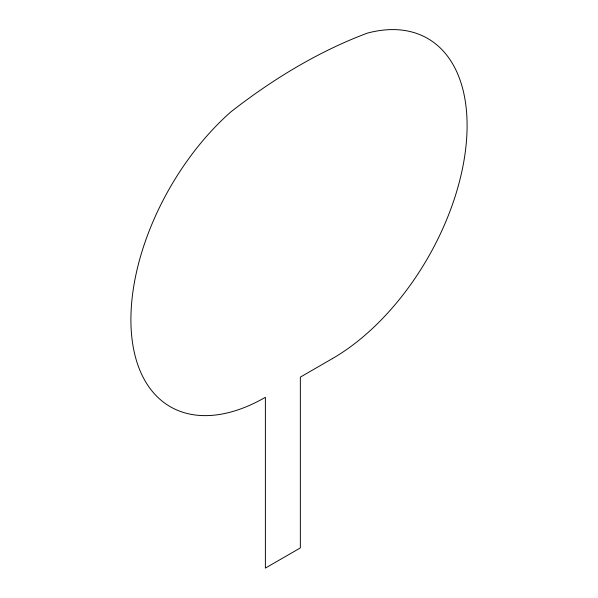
<?xml version="1.0" encoding="UTF-8"?>
<svg xmlns="http://www.w3.org/2000/svg" width="598" height="598" viewBox="0 0 598 598"><rect width="100%" height="100%" fill="white"/><g stroke="black" fill="none" stroke-linecap="round" stroke-linejoin="round"><path stroke-width="0.9" d="M332.615 358.471L300.346 377.106L300.346 547.918L265.385 568.1L265.385 397.296A190.179 109.8 -60 0 1 132.053 339.253A190.179 109.8 -60 0 1 230.574 112.118A553.359 319.481 -60 0 1 367.426 33.114A190.179 109.8 -60 0 1 465.947 146.488A190.179 109.8 -60 0 1 332.615 358.471"/></g></svg>
